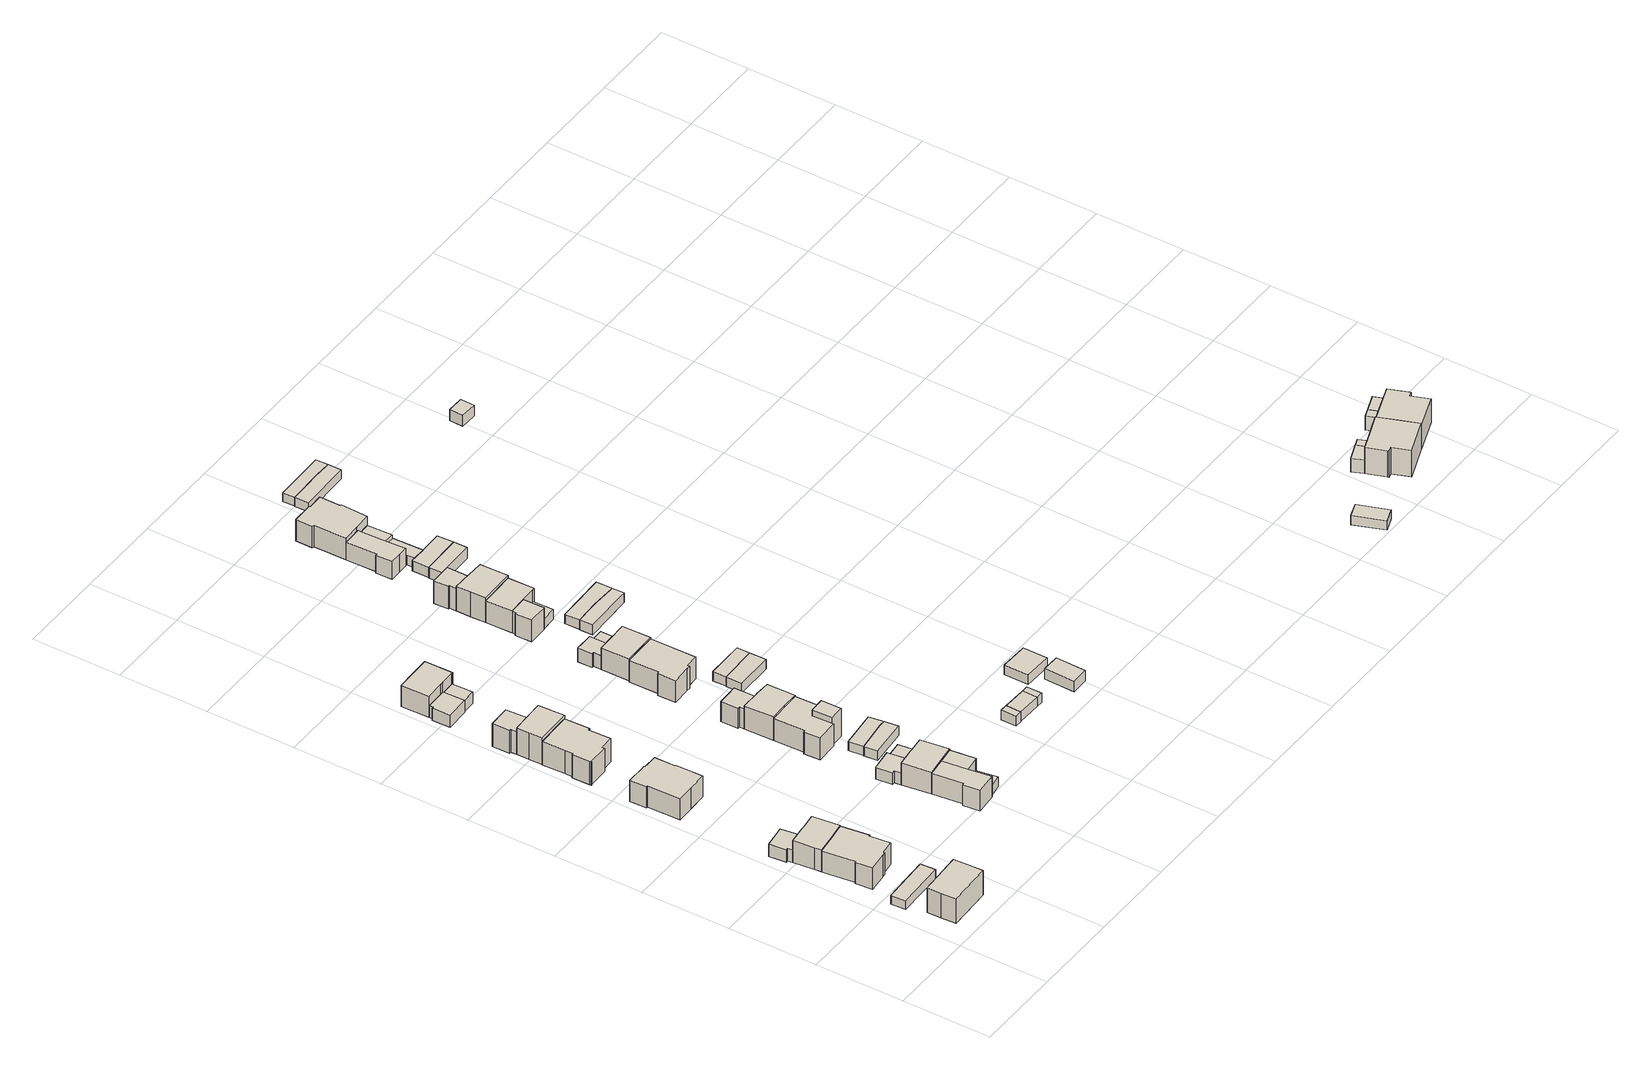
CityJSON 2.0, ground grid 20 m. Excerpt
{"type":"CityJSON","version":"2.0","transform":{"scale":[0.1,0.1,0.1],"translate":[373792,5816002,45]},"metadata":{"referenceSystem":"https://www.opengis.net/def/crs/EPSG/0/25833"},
"CityObjects":{
"building1":{"type":"Building","attributes":{"Gemeindeschluessel":"11000005","BezugspunktDach":"2200","function":"31001_1010","measuredHeight":7.73,"storeysAboveGround":1},"address":[{"country":"Germany","locality":"Berlin","thoroughfareNumber":"1","thoroughfareName":"Hafeldweg"}],"geometry":[{"type":"Solid","lod":"1","boundaries":[[[[0,1,2,3,4,5]],[[6,7,8,9,10,11]],[[6,11,5,4]],[[7,6,4,3]],[[8,7,3,2]],[[9,8,2,1]],[[10,9,1,0]],[[11,10,0,5]]]]}]},
"building2":{"type":"Building","attributes":{"Gemeindeschluessel":"11000005","BezugspunktDach":"2200","function":"31001_2463","measuredHeight":2.16,"storeysAboveGround":1},"address":[{"country":"Germany","locality":"Berlin","thoroughfareNumber":"3 (2)","thoroughfareName":"Hafeldweg"}],"geometry":[{"type":"Solid","lod":"1","boundaries":[[[[12,13,14,15]],[[16,17,18,19]],[[16,19,15,14]],[[17,16,14,13]],[[18,17,13,12]],[[19,18,12,15]]]]}]},
"building3":{"type":"Building","attributes":{"Gemeindeschluessel":"11000005","BezugspunktDach":"2200","function":"31001_1010","measuredHeight":7.5,"storeysAboveGround":1},"address":[{"country":"Germany","locality":"Berlin","thoroughfareNumber":"3","thoroughfareName":"Hafeldweg"}],"geometry":[{"type":"Solid","lod":"1","boundaries":[[[[20,21,22,23,24,25,26,27,28,29,30,31]],[[32,33,34,35,36,37,38,39,40,41,42,43]],[[32,43,31,30]],[[33,32,30,29]],[[34,33,29,28]],[[35,34,28,27]],[[36,35,27,26]],[[37,36,26,25]],[[38,37,25,24]],[[39,38,24,23]],[[40,39,23,22]],[[41,40,22,21]],[[42,41,21,20]],[[43,42,20,31]]]]}]},
"building4":{"type":"Building","attributes":{"Gemeindeschluessel":"11000005","function":"31001_1010"},"address":[{"country":"Germany","locality":"Berlin","thoroughfareNumber":"5","thoroughfareName":"Hafeldweg"}],"children":["building4-1","building4-2"]},
"building4-1":{"type":"BuildingPart","attributes":{"BezugspunktDach":"2200","measuredHeight":7.67,"storeysAboveGround":1},"parents":["building4"],"geometry":[{"type":"MultiSurface","lod":"1","boundaries":[[[44,45,46,47,48,49,50,51]],[[52,53,54,55,56,57,58,59]],[[60,61,51,50]],[[62,60,52,50,49]],[[54,53,49,48]],[[55,54,48,47]],[[56,55,47,46]],[[57,56,46,45]],[[58,57,45,44]],[[59,58,44,51]],[[52,59,61,60]],[[53,52,60,62]]]}]},
"building4-2":{"type":"BuildingPart","attributes":{"BezugspunktDach":"2200","measuredHeight":3.12,"storeysAboveGround":1},"parents":["building4"],"geometry":[{"type":"MultiSurface","lod":"1","boundaries":[[[63,64,61,62,65,66]],[[67,53,59,68,69,70]],[[67,70,66,65]],[[53,67,65,62]],[[68,59,61,64]],[[69,68,64,63]],[[70,69,63,66]],[[59,52,60,61]],[[53,62,60,52]]]}]},
"building5":{"type":"Building","attributes":{"Gemeindeschluessel":"11000005","BezugspunktDach":"2200","function":"31001_1010","measuredHeight":7.32,"storeysAboveGround":1},"address":[{"country":"Germany","locality":"Berlin","thoroughfareNumber":"9","thoroughfareName":"Hafeldweg"}],"geometry":[{"type":"Solid","lod":"1","boundaries":[[[[71,72,73,74,75,76,77,78,79,80,81,82]],[[83,84,85,86,87,88,89,90,91,92,93,94]],[[83,94,82,81]],[[84,83,81,80]],[[85,84,80,79]],[[86,85,79,78]],[[87,86,78,77]],[[88,87,77,76]],[[89,88,76,75]],[[90,89,75,74]],[[91,90,74,73]],[[92,91,73,72]],[[93,92,72,71]],[[94,93,71,82]]]]}]},
"building6":{"type":"Building","attributes":{"Gemeindeschluessel":"11000005","BezugspunktDach":"2200","function":"31001_1010","measuredHeight":7.92,"storeysAboveGround":1},"address":[{"country":"Germany","locality":"Berlin","thoroughfareNumber":"11","thoroughfareName":"Hafeldweg"}],"geometry":[{"type":"Solid","lod":"1","boundaries":[[[[95,96,97,98,99,100,101,102,103,104,105,106,107,108]],[[109,110,111,112,113,114,115,116,117,118,119,120,121,122]],[[109,122,108,107]],[[110,109,107,106]],[[111,110,106,105]],[[112,111,105,104]],[[113,112,104,103]],[[114,113,103,102]],[[115,114,102,101]],[[116,115,101,100]],[[117,116,100,99]],[[118,117,99,98]],[[119,118,98,97]],[[120,119,97,96]],[[121,120,96,95]],[[122,121,95,108]]]]}]},
"building7":{"type":"Building","attributes":{"Gemeindeschluessel":"11000005","function":"31001_1010"},"address":[{"country":"Germany","locality":"Berlin","thoroughfareNumber":"13","thoroughfareName":"Hafeldweg"}],"children":["building7-1","building7-2"]},
"building7-1":{"type":"BuildingPart","attributes":{"BezugspunktDach":"2200","measuredHeight":7.58,"storeysAboveGround":1},"parents":["building7"],"geometry":[{"type":"MultiSurface","lod":"1","boundaries":[[[123,124,125,126,127,128]],[[129,130,131,132,133,134]],[[135,136,128,127]],[[130,129,127,126]],[[131,130,126,125]],[[132,131,125,124]],[[133,132,124,123]],[[134,133,123,128]],[[129,134,136,135]]]}]},
"building7-2":{"type":"BuildingPart","attributes":{"BezugspunktDach":"2200","measuredHeight":5.75,"storeysAboveGround":1},"parents":["building7"],"geometry":[{"type":"Solid","lod":"1","boundaries":[[[[137,138,136,135,139,140]],[[141,129,134,142,143,144]],[[141,144,140,139]],[[129,141,139,135]],[[142,134,136,138]],[[143,142,138,137]],[[144,143,137,140]],[[129,135,136,134]]]]}]},
"building8":{"type":"Building","attributes":{"Gemeindeschluessel":"11000005","function":"31001_1010"},"address":[{"country":"Germany","locality":"Berlin","thoroughfareNumber":"15","thoroughfareName":"Hafeldweg"}],"children":["building8-1","building8-2","building8-3"]},
"building8-1":{"type":"BuildingPart","attributes":{"BezugspunktDach":"2200","measuredHeight":7.65,"storeysAboveGround":1},"parents":["building8"],"geometry":[{"type":"MultiSurface","lod":"1","boundaries":[[[145,146,147,148,149,150,151,152]],[[153,154,155,156,157,158,159,160]],[[153,160,152,151]],[[154,153,151,150]],[[155,154,150,149]],[[156,155,149,148]],[[161,162,156,148,147]],[[163,164,147,146]],[[165,163,158,146,145]],[[160,159,145,152]],[[157,156,162,161]],[[158,157,164,163]],[[159,158,163,165]]]}]},
"building8-2":{"type":"BuildingPart","attributes":{"BezugspunktDach":"2200","measuredHeight":3.04,"storeysAboveGround":1},"parents":["building8"],"geometry":[{"type":"MultiSurface","lod":"1","boundaries":[[[166,167,168,164,165,169,170]],[[171,159,157,172,173,174,175]],[[171,175,170,169]],[[159,171,169,165]],[[176,161,164,168]],[[173,172,168,167]],[[174,173,167,166]],[[175,174,166,170]],[[157,158,163,164]],[[159,165,163,158]],[[172,157,161,176]]]}]},
"building8-3":{"type":"BuildingPart","attributes":{"BezugspunktDach":"2200","measuredHeight":2.8,"storeysAboveGround":1},"parents":["building8"],"geometry":[{"type":"MultiSurface","lod":"1","boundaries":[[[176,177,162,161]],[[178,179,180,181]],[[178,181,157,156,162]],[[179,178,162,177]],[[180,179,177,176]],[[181,180,176,172,157]],[[182,161,162,156,157]],[[157,172,176,161]]]}]},
"building9":{"type":"Building","attributes":{"Gemeindeschluessel":"11000005","function":"31001_1010"},"address":[{"country":"Germany","locality":"Berlin","thoroughfareNumber":"2","thoroughfareName":"Hafeldweg"}],"children":["building9-1","building9-2"]},
"building9-1":{"type":"BuildingPart","attributes":{"BezugspunktDach":"2200","measuredHeight":5.09,"storeysAboveGround":1},"parents":["building9"],"geometry":[{"type":"MultiSurface","lod":"1","boundaries":[[[183,184,185,186,187,188,189,190]],[[191,192,193,194,195,196,197,198]],[[191,198,190,189]],[[193,192,188,187]],[[194,193,187,186]],[[195,194,186,185]],[[196,195,185,184]],[[197,196,184,183]],[[198,197,183,190]],[[199,192,191,189,188]]]}]},
"building9-2":{"type":"BuildingPart","attributes":{"BezugspunktDach":"2200","measuredHeight":5.09,"storeysAboveGround":1},"parents":["building9"],"geometry":[{"type":"MultiSurface","lod":"1","boundaries":[[[188,200,201,202,189]],[[203,204,205,192,191]],[[203,191,189,202]],[[204,203,202,201]],[[205,204,201,200]],[[192,205,200,188]],[[206,191,192,188,189]]]}]},
"building10":{"type":"Building","attributes":{"Gemeindeschluessel":"11000005","function":"31001_1010"},"address":[{"country":"Germany","locality":"Berlin","thoroughfareNumber":"4","thoroughfareName":"Hafeldweg"}],"children":["building10-1","building10-2"]},
"building10-1":{"type":"BuildingPart","attributes":{"BezugspunktDach":"2200","measuredHeight":7.83,"storeysAboveGround":1},"parents":["building10"],"geometry":[{"type":"MultiSurface","lod":"1","boundaries":[[[207,208,209,210,211,212,213]],[[214,215,216,203,217,198,218]],[[219,220,218,213,212]],[[221,219,214,212,211]],[[216,215,211,210]],[[203,216,210,209]],[[217,203,209,208]],[[198,217,208,207]],[[218,198,207,213]],[[214,218,220,219]],[[215,214,219,221]]]}]},
"building10-2":{"type":"BuildingPart","attributes":{"BezugspunktDach":"2200","measuredHeight":2.92,"storeysAboveGround":1},"parents":["building10"],"geometry":[{"type":"MultiSurface","lod":"1","boundaries":[[[222,223,220,221,224,225,226]],[[227,228,215,218,229,230,231]],[[227,231,226,225]],[[228,227,225,224]],[[215,228,224,221]],[[229,218,220,223]],[[230,229,223,222]],[[231,230,222,226]],[[218,214,219,220]],[[215,221,219,214]]]}]},
"building11":{"type":"Building","attributes":{"Gemeindeschluessel":"11000005","BezugspunktDach":"2200","function":"51009_1610","measuredHeight":3.1,"storeysAboveGround":0},"address":[{"country":"Germany","locality":"Berlin"}],"geometry":[{"type":"Solid","lod":"1","boundaries":[[[[232,233,234,235]],[[236,237,238,199]],[[236,199,235,234]],[[237,236,234,233]],[[238,237,233,232]],[[199,238,232,235]]]]}]},
"building12":{"type":"Building","attributes":{"Gemeindeschluessel":"11000005","BezugspunktDach":"2200","function":"51009_1610","measuredHeight":2.49,"storeysAboveGround":0},"address":[{"country":"Germany","locality":"Berlin"}],"geometry":[{"type":"Solid","lod":"1","boundaries":[[[[239,240,241,242]],[[243,216,215,228]],[[243,228,242,241]],[[216,243,241,240]],[[215,216,240,239]],[[228,215,239,242]]]]}]},
"building13":{"type":"Building","attributes":{"Gemeindeschluessel":"11000005","function":"31001_1010"},"address":[{"country":"Germany","locality":"Berlin","thoroughfareNumber":"6","thoroughfareName":"Hafeldweg"}],"children":["building13-1","building13-2"]},
"building13-1":{"type":"BuildingPart","attributes":{"BezugspunktDach":"2200","measuredHeight":5.53,"storeysAboveGround":1},"parents":["building13"],"geometry":[{"type":"Solid","lod":"1","boundaries":[[[[244,245,246,247,248,249,250,251,252,253]],[[254,255,256,257,258,259,260,261,262,263]],[[254,263,253,252]],[[255,254,252,251]],[[256,255,251,250]],[[257,256,250,249]],[[258,257,249,248]],[[259,258,248,247]],[[260,259,247,246]],[[261,260,246,245]],[[262,261,245,244]],[[263,262,244,253]]]]}]},
"building13-2":{"type":"BuildingPart","attributes":{"BezugspunktDach":"2200","measuredHeight":5.53,"storeysAboveGround":1},"parents":["building13"],"geometry":[{"type":"Solid","lod":"1","boundaries":[[[[247,248,249,250]],[[257,258,259,256]],[[257,256,250,249]],[[258,257,249,248]],[[259,258,248,247]],[[256,259,247,250]]]]}]},
"building14":{"type":"Building","attributes":{"Gemeindeschluessel":"11000005","BezugspunktDach":"2200","function":"51009_1610","measuredHeight":7.02,"storeysAboveGround":0},"address":[{"country":"Germany","locality":"Berlin"}],"geometry":[{"type":"Solid","lod":"1","boundaries":[[[[264,265,266,267]],[[258,268,260,259]],[[258,259,267,266]],[[268,258,266,265]],[[260,268,265,264]],[[259,260,264,267]]]]}]},
"building15":{"type":"Building","attributes":{"Gemeindeschluessel":"11000005","BezugspunktDach":"2200","function":"31001_2463","measuredHeight":2.4,"storeysAboveGround":1},"address":[{"country":"Germany","locality":"Berlin","thoroughfareNumber":"4 (1)","thoroughfareName":"Hafeldweg"}],"geometry":[{"type":"Solid","lod":"1","boundaries":[[[[269,270,271,272,273]],[[274,275,276,277,278]],[[274,278,273,272]],[[275,274,272,271]],[[276,275,271,270]],[[277,276,270,269]],[[278,277,269,273]]]]}]},
"building16":{"type":"Building","attributes":{"Gemeindeschluessel":"11000005","BezugspunktDach":"2200","function":"31001_2463","measuredHeight":2.36,"storeysAboveGround":1},"address":[{"country":"Germany","locality":"Berlin","thoroughfareNumber":"6 (1)","thoroughfareName":"Hafeldweg"}],"geometry":[{"type":"Solid","lod":"1","boundaries":[[[[273,272,271,279,280]],[[281,282,283,284,285]],[[281,285,280,279]],[[282,281,279,271]],[[283,282,271,272]],[[284,283,272,273]],[[285,284,273,280]]]]}]},
"building17":{"type":"Building","attributes":{"Gemeindeschluessel":"11000005","function":"31001_1010"},"address":[{"country":"Germany","locality":"Berlin","thoroughfareNumber":"8","thoroughfareName":"Hafeldweg"}],"children":["building17-1","building17-2"]},
"building17-1":{"type":"BuildingPart","attributes":{"BezugspunktDach":"2200","measuredHeight":6.58,"storeysAboveGround":1},"parents":["building17"],"geometry":[{"type":"MultiSurface","lod":"1","boundaries":[[[286,287,288,289,290,291,292]],[[293,294,295,257,296,255,297]],[[298,299,292,291]],[[300,298,293,291,290]],[[295,294,290,289]],[[257,295,289,288]],[[296,257,288,287]],[[255,296,287,286]],[[297,255,286,292]],[[293,297,299,298]],[[294,293,298,300]]]}]},
"building17-2":{"type":"BuildingPart","attributes":{"BezugspunktDach":"2200","measuredHeight":5.08,"storeysAboveGround":1},"parents":["building17"],"geometry":[{"type":"MultiSurface","lod":"1","boundaries":[[[301,302,299,300,303,304]],[[305,294,297,306,307,308]],[[305,308,304,303]],[[294,305,303,300]],[[306,297,299,302]],[[307,306,302,301]],[[308,307,301,304]],[[297,293,298,299]],[[294,300,298,293]]]}]},
"building18":{"type":"Building","attributes":{"Gemeindeschluessel":"11000005","BezugspunktDach":"2200","function":"31001_1010","measuredHeight":8.07,"storeysAboveGround":1},"address":[{"country":"Germany","locality":"Berlin","thoroughfareNumber":"10","thoroughfareName":"Hafeldweg"}],"geometry":[{"type":"Solid","lod":"1","boundaries":[[[[309,310,311,312,313,314,315,316,317,318]],[[319,320,321,322,323,324,325,326,327,328]],[[319,328,318,317]],[[320,319,317,316]],[[321,320,316,315]],[[322,321,315,314]],[[323,322,314,313]],[[324,323,313,312]],[[325,324,312,311]],[[326,325,311,310]],[[327,326,310,309]],[[328,327,309,318]]]]}]},
"building19":{"type":"Building","attributes":{"Gemeindeschluessel":"11000005","function":"31001_1010"},"address":[{"country":"Germany","locality":"Berlin","thoroughfareNumber":"12","thoroughfareName":"Hafeldweg"}],"children":["building19-1","building19-2"]},
"building19-1":{"type":"BuildingPart","attributes":{"BezugspunktDach":"2200","measuredHeight":7.44,"storeysAboveGround":1},"parents":["building19"],"geometry":[{"type":"MultiSurface","lod":"1","boundaries":[[[329,330,331,332,333,334,335,336]],[[337,338,339,340,341,342,343,344]],[[337,345,346,336,335]],[[338,337,335,334]],[[339,338,334,333]],[[340,339,333,332]],[[341,340,332,331]],[[342,341,331,330]],[[343,342,330,329]],[[344,343,329,336]],[[344,346,345,337]]]}]},
"building19-2":{"type":"BuildingPart","attributes":{"BezugspunktDach":"2200","measuredHeight":3.44,"storeysAboveGround":1},"parents":["building19"],"geometry":[{"type":"Solid","lod":"1","boundaries":[[[[347,346,345,348,349,350,351]],[[352,353,354,337,344,355,356]],[[352,356,351,350]],[[353,352,350,349]],[[354,353,349,348]],[[337,354,348,345]],[[355,344,346,347]],[[356,355,347,351]],[[344,337,345,346]]]]}]},
"building20":{"type":"Building","attributes":{"Gemeindeschluessel":"11000005","BezugspunktDach":"2200","function":"51009_1610","measuredHeight":2.33,"storeysAboveGround":0},"address":[{"country":"Germany","locality":"Berlin"}],"geometry":[{"type":"Solid","lod":"1","boundaries":[[[[357,358,359,360]],[[361,339,337,354]],[[361,354,360,359]],[[339,361,359,358]],[[337,339,358,357]],[[354,337,357,360]]]]}]},
"building21":{"type":"Building","attributes":{"Gemeindeschluessel":"11000005","BezugspunktDach":"2200","function":"31001_2463","measuredHeight":2.39,"storeysAboveGround":1},"address":[{"country":"Germany","locality":"Berlin","thoroughfareNumber":"8 (1)","thoroughfareName":"Hafeldweg"}],"geometry":[{"type":"Solid","lod":"1","boundaries":[[[[362,363,364,365]],[[366,367,368,369]],[[366,369,365,364]],[[367,366,364,363]],[[368,367,363,362]],[[369,368,362,365]]]]}]},
"building22":{"type":"Building","attributes":{"Gemeindeschluessel":"11000005","BezugspunktDach":"2200","function":"31001_2463","measuredHeight":2.34,"storeysAboveGround":1},"address":[{"country":"Germany","locality":"Berlin","thoroughfareNumber":"10 (1)","thoroughfareName":"Hafeldweg"}],"geometry":[{"type":"Solid","lod":"1","boundaries":[[[[365,364,370,371]],[[372,373,374,375]],[[372,375,371,370]],[[373,372,370,364]],[[374,373,364,365]],[[375,374,365,371]]]]}]},
"building23":{"type":"Building","attributes":{"Gemeindeschluessel":"11000005","BezugspunktDach":"2200","function":"51009_1610","measuredHeight":2.37,"storeysAboveGround":0},"address":[{"country":"Germany","locality":"Berlin"}],"geometry":[{"type":"Solid","lod":"1","boundaries":[[[[376,377,378,379]],[[380,381,382,383]],[[380,383,379,378]],[[381,380,378,377]],[[382,381,377,376]],[[383,382,376,379]]]]}]},
"building24":{"type":"Building","attributes":{"Gemeindeschluessel":"11000005","function":"31001_1010"},"address":[{"country":"Germany","locality":"Berlin","thoroughfareNumber":"14","thoroughfareName":"Hafeldweg"}],"children":["building24-1","building24-2"]},
"building24-1":{"type":"BuildingPart","attributes":{"BezugspunktDach":"2200","measuredHeight":5.43,"storeysAboveGround":1},"parents":["building24"],"geometry":[{"type":"Solid","lod":"1","boundaries":[[[[384,385,386,387,388,389]],[[390,391,392,393,394,395]],[[390,395,389,388]],[[391,390,388,387]],[[392,391,387,386]],[[393,392,386,385]],[[395,394,384,389]],[[394,393,385,384]]]]}]},
"building24-2":{"type":"BuildingPart","attributes":{"BezugspunktDach":"2200","measuredHeight":5.43,"storeysAboveGround":1},"parents":["building24"],"geometry":[{"type":"Solid","lod":"1","boundaries":[[[[396,397,398,385,384,399,400]],[[401,394,393,402,403,404,405]],[[401,405,400,399]],[[394,401,399,384]],[[402,393,385,398]],[[403,402,398,397]],[[404,403,397,396]],[[405,404,396,400]],[[393,394,384,385]]]]}]},
"building25":{"type":"Building","attributes":{"Gemeindeschluessel":"11000005","BezugspunktDach":"2200","function":"51009_1610","measuredHeight":2.43,"storeysAboveGround":0},"address":[{"country":"Germany","locality":"Berlin"}],"geometry":[{"type":"Solid","lod":"1","boundaries":[[[[406,407,408,409]],[[392,410,402,393]],[[392,393,409,408]],[[410,392,408,407]],[[402,410,407,406]],[[393,402,406,409]]]]}]},
"building26":{"type":"Building","attributes":{"Gemeindeschluessel":"11000005","BezugspunktDach":"2200","function":"31001_1000","measuredHeight":2.29,"storeysAboveGround":1},"address":[{"country":"Germany","locality":"Berlin","thoroughfareNumber":"2 (1)","thoroughfareName":"Hafeldweg"}],"geometry":[{"type":"Solid","lod":"1","boundaries":[[[[411,412,377,376]],[[413,414,415,416]],[[413,416,376,377]],[[414,413,377,412]],[[415,414,412,411]],[[416,415,411,376]]]]}]},
"building27":{"type":"Building","attributes":{"Gemeindeschluessel":"11000005","function":"31001_1010"},"address":[{"country":"Germany","locality":"Berlin","thoroughfareNumber":"16","thoroughfareName":"Hafeldweg"}],"children":["building27-1","building27-2"]},
"building27-1":{"type":"BuildingPart","attributes":{"BezugspunktDach":"2200","measuredHeight":6.6,"storeysAboveGround":1},"parents":["building27"],"geometry":[{"type":"Solid","lod":"1","boundaries":[[[[417,418,419,420,421,422,423]],[[424,425,426,390,395,427,428]],[[424,429,430,428,423,422]],[[425,424,422,421]],[[426,425,421,420]],[[390,426,420,419]],[[395,390,419,418]],[[427,395,418,417]],[[428,427,417,423]],[[428,430,429,424]]]]}]},
"building27-2":{"type":"BuildingPart","attributes":{"BezugspunktDach":"2200","measuredHeight":5.66,"storeysAboveGround":1},"parents":["building27"],"geometry":[{"type":"Solid","lod":"1","boundaries":[[[[431,432,430,429,433,434]],[[435,424,428,436,437,438]],[[435,438,434,433]],[[424,435,433,429]],[[436,428,430,432]],[[437,436,432,431]],[[438,437,431,434]],[[424,429,430,428]]]]}]},
"building28":{"type":"Building","attributes":{"Gemeindeschluessel":"11000005","BezugspunktDach":"2200","function":"51009_1610","measuredHeight":2.25,"storeysAboveGround":0},"address":[{"country":"Germany","locality":"Berlin"}],"geometry":[{"type":"Solid","lod":"1","boundaries":[[[[439,440,412,411]],[[414,441,442,415]],[[414,415,411,412]],[[441,414,412,440]],[[442,441,440,439]],[[415,442,439,411]]]]}]},
"building29":{"type":"Building","attributes":{"Gemeindeschluessel":"11000005","BezugspunktDach":"2200","function":"31001_2463","measuredHeight":2.46,"storeysAboveGround":1},"address":[{"country":"Germany","locality":"Berlin","thoroughfareNumber":"12 (1)","thoroughfareName":"Hafeldweg"}],"geometry":[{"type":"Solid","lod":"1","boundaries":[[[[443,444,445,446,447]],[[448,449,450,451,452]],[[448,452,447,446]],[[449,448,446,445]],[[450,449,445,444]],[[451,450,444,443]],[[452,451,443,447]]]]}]},
"building30":{"type":"Building","attributes":{"Gemeindeschluessel":"11000005","BezugspunktDach":"2200","function":"31001_2463","measuredHeight":2.32,"storeysAboveGround":1},"address":[{"country":"Germany","locality":"Berlin","thoroughfareNumber":"14 (1)","thoroughfareName":"Hafeldweg"}],"geometry":[{"type":"Solid","lod":"1","boundaries":[[[[447,446,445,453,454]],[[455,456,457,458,459]],[[455,459,454,453]],[[456,455,453,445]],[[457,456,445,446]],[[458,457,446,447]],[[459,458,447,454]]]]}]},
"building31":{"type":"Building","attributes":{"Gemeindeschluessel":"11000005","function":"31001_1010"},"address":[{"country":"Germany","locality":"Berlin","thoroughfareNumber":"18","thoroughfareName":"Hafeldweg"}],"children":["building31-1","building31-2"]},
"building31-1":{"type":"BuildingPart","attributes":{"BezugspunktDach":"2200","measuredHeight":6.51,"storeysAboveGround":1},"parents":["building31"],"geometry":[{"type":"MultiSurface","lod":"1","boundaries":[[[460,461,462,463,464,465,466,467,468]],[[469,470,471,472,473,474,475,476,477]],[[469,477,468,467]],[[470,469,467,466]],[[471,470,466,465]],[[472,471,465,464]],[[473,478,479,464,463]],[[474,473,463,462]],[[475,474,462,461]],[[476,475,461,460]],[[477,476,460,468]],[[472,479,478,473]]]}]},
"building31-2":{"type":"BuildingPart","attributes":{"BezugspunktDach":"2200","measuredHeight":3.22,"storeysAboveGround":1},"parents":["building31"],"geometry":[{"type":"Solid","lod":"1","boundaries":[[[[478,480,481,479]],[[482,483,473,472]],[[482,472,479,481]],[[483,482,481,480]],[[473,483,480,478]],[[472,473,478,479]]]]}]},
"building32":{"type":"Building","attributes":{"Gemeindeschluessel":"11000005","BezugspunktDach":"2200","function":"51009_1610","measuredHeight":2.42,"storeysAboveGround":0},"address":[{"country":"Germany","locality":"Berlin"}],"geometry":[{"type":"Solid","lod":"1","boundaries":[[[[484,485,486,487,488,489]],[[483,490,491,492,474,473]],[[483,473,489,488]],[[490,483,488,487]],[[491,490,487,486]],[[492,491,486,485]],[[474,492,485,484]],[[473,474,484,489]]]]}]},
"building33":{"type":"Building","attributes":{"Gemeindeschluessel":"11000005","BezugspunktDach":"2200","function":"31001_2463","measuredHeight":2.77,"storeysAboveGround":1},"address":[{"country":"Germany","locality":"Berlin","thoroughfareNumber":"16 (1)","thoroughfareName":"Hafeldweg"}],"geometry":[{"type":"Solid","lod":"1","boundaries":[[[[493,494,495,496]],[[497,498,499,500]],[[497,500,496,495]],[[498,497,495,494]],[[499,498,494,493]],[[500,499,493,496]]]]}]},
"building34":{"type":"Building","attributes":{"Gemeindeschluessel":"11000005","BezugspunktDach":"2200","function":"31001_2463","measuredHeight":2.65,"storeysAboveGround":1},"address":[{"country":"Germany","locality":"Berlin","thoroughfareNumber":"18 (1)","thoroughfareName":"Hafeldweg"}],"geometry":[{"type":"Solid","lod":"1","boundaries":[[[[496,495,501,487,486,502]],[[503,504,505,506,507,508]],[[503,508,502,486]],[[504,503,486,487]],[[505,504,487,501]],[[506,505,501,495]],[[507,506,495,496]],[[508,507,496,502]]]]}]},
"building35":{"type":"Building","attributes":{"Gemeindeschluessel":"11000005","BezugspunktDach":"2200","function":"31001_1010","measuredHeight":7.81,"storeysAboveGround":1},"address":[{"country":"Germany","locality":"Berlin","thoroughfareNumber":"20","thoroughfareName":"Hafeldweg"}],"geometry":[{"type":"Solid","lod":"1","boundaries":[[[[509,510,511,512,513,514,515,516,517,518,519,520]],[[521,522,523,524,525,526,527,528,529,530,531,532]],[[521,532,520,519]],[[522,521,519,518]],[[523,522,518,517]],[[524,523,517,516]],[[525,524,516,515]],[[526,525,515,514]],[[527,526,514,513]],[[528,527,513,512]],[[529,528,512,511]],[[530,529,511,510]],[[531,530,510,509]],[[532,531,509,520]]]]}]},
"building36":{"type":"Building","attributes":{"Gemeindeschluessel":"11000005","BezugspunktDach":"2200","function":"31001_2463","measuredHeight":2.58,"storeysAboveGround":1},"address":[{"country":"Germany","locality":"Berlin","thoroughfareNumber":"2 (2)","thoroughfareName":"Hafeldweg"}],"geometry":[{"type":"Solid","lod":"1","boundaries":[[[[533,534,535,536]],[[537,538,539,540]],[[537,540,536,535]],[[538,537,535,534]],[[539,538,534,533]],[[540,539,533,536]]]]}]},
"building37":{"type":"Building","attributes":{"Gemeindeschluessel":"11000005","BezugspunktDach":"2200","function":"31001_1000","measuredHeight":2.44,"storeysAboveGround":1},"address":[{"country":"Germany","locality":"Berlin","thoroughfareNumber":"4 (2)","thoroughfareName":"Hafeldweg"}],"geometry":[{"type":"Solid","lod":"1","boundaries":[[[[541,542,543,544]],[[545,546,547,548]],[[545,548,544,543]],[[546,545,543,542]],[[547,546,542,541]],[[548,547,541,544]]]]}]},
"building38":{"type":"Building","attributes":{"Gemeindeschluessel":"11000005","BezugspunktDach":"2200","function":"31001_2463","measuredHeight":2.24,"storeysAboveGround":1},"address":[{"country":"Germany","locality":"Berlin","thoroughfareNumber":"20 (1)","thoroughfareName":"Hafeldweg"}],"geometry":[{"type":"Solid","lod":"1","boundaries":[[[[549,550,551,552,553]],[[554,555,556,557,558]],[[554,558,553,552]],[[555,554,552,551]],[[556,555,551,550]],[[557,556,550,549]],[[558,557,549,553]]]]}]},
"building39":{"type":"Building","attributes":{"Gemeindeschluessel":"11000005","BezugspunktDach":"2200","function":"31001_2463","measuredHeight":2.07,"storeysAboveGround":1},"address":[{"country":"Germany","locality":"Berlin","thoroughfareNumber":"22 (1)","thoroughfareName":"Hafeldweg"}],"geometry":[{"type":"Solid","lod":"1","boundaries":[[[[553,552,551,559,560]],[[561,562,563,564,565]],[[561,565,560,559]],[[562,561,559,551]],[[563,562,551,552]],[[564,563,552,553]],[[565,564,553,560]]]]}]},
"building40":{"type":"Building","attributes":{"Gemeindeschluessel":"11000005","BezugspunktDach":"2200","function":"31001_1000","measuredHeight":2.65,"storeysAboveGround":1},"address":[{"country":"Germany","locality":"Berlin","thoroughfareNumber":"20 (2)","thoroughfareName":"Hafeldweg"}],"geometry":[{"type":"Solid","lod":"1","boundaries":[[[[566,567,568,569]],[[570,571,572,573]],[[570,573,569,568]],[[571,570,568,567]],[[572,571,567,566]],[[573,572,566,569]]]]}]},
"building41":{"type":"Building","attributes":{"Gemeindeschluessel":"11000005","BezugspunktDach":"2200","function":"51009_1611","measuredHeight":2.31,"storeysAboveGround":0},"address":[{"country":"Germany","locality":"Berlin"}],"geometry":[{"type":"Solid","lod":"1","boundaries":[[[[574,575,576,577]],[[578,579,580,581]],[[578,581,577,576]],[[579,578,576,575]],[[580,579,575,574]],[[581,580,574,577]]]]}]},
"building42":{"type":"Building","attributes":{"Gemeindeschluessel":"11000005","function":"31001_1010"},"address":[{"country":"Germany","locality":"Berlin","thoroughfareNumber":"9","thoroughfareName":"Fliegerhorstsiedlung"}],"children":["building42-1","building42-2"]},
"building42-1":{"type":"BuildingPart","attributes":{"BezugspunktDach":"2200","measuredHeight":8.62,"storeysAboveGround":1},"parents":["building42"],"geometry":[{"type":"MultiSurface","lod":"1","boundaries":[[[582,583,584,585,586,587,588,589,590,591]],[[592,593,594,595,596,597,598,599,600,601]],[[592,602,603,591,590]],[[593,592,590,589]],[[594,593,589,588]],[[595,594,588,587]],[[596,595,587,586]],[[597,596,586,585]],[[598,597,585,584]],[[599,598,584,583]],[[600,599,583,582]],[[601,600,582,591]],[[603,602,592,601]]]}]},
"building42-2":{"type":"BuildingPart","attributes":{"BezugspunktDach":"2200","measuredHeight":4.09,"storeysAboveGround":1},"parents":["building42"],"geometry":[{"type":"MultiSurface","lod":"1","boundaries":[[[603,602,604,605]],[[606,592,601,607]],[[606,607,605,604]],[[592,606,604,602]],[[607,601,603,605]],[[608,601,592,602,603]]]}]},
"building43":{"type":"Building","attributes":{"Gemeindeschluessel":"11000005","BezugspunktDach":"2200","function":"51009_1610","measuredHeight":3.37,"storeysAboveGround":0},"address":[{"country":"Germany","locality":"Berlin"}],"geometry":[{"type":"Solid","lod":"1","boundaries":[[[[609,610,611,612]],[[613,593,592,606]],[[613,606,612,611]],[[593,613,611,610]],[[592,593,610,609]],[[606,592,609,612]]]]}]},
"building44":{"type":"Building","attributes":{"Gemeindeschluessel":"11000005","BezugspunktDach":"2200","function":"31001_1000","measuredHeight":3.43,"storeysAboveGround":1},"address":[{"country":"Germany","locality":"Berlin","thoroughfareNumber":"11 (1)","thoroughfareName":"Fliegerhorstsiedlung"}],"geometry":[{"type":"Solid","lod":"1","boundaries":[[[[614,615,616,617]],[[618,619,620,621]],[[618,621,617,616]],[[619,618,616,615]],[[620,619,615,614]],[[621,620,614,617]]]]}]},
"building45":{"type":"Building","attributes":{"Gemeindeschluessel":"11000005","function":"31001_1010"},"address":[{"country":"Germany","locality":"Berlin","thoroughfareNumber":"11","thoroughfareName":"Fliegerhorstsiedlung"}],"children":["building45-1","building45-2"]},
"building45-1":{"type":"BuildingPart","attributes":{"BezugspunktDach":"2200","measuredHeight":8.37,"storeysAboveGround":1},"parents":["building45"],"geometry":[{"type":"Solid","lod":"1","boundaries":[[[[622,623,624,625,626,627,628,629,630,631]],[[620,619,632,633,634,635,636,637,638,639]],[[620,639,631,630]],[[619,620,630,629]],[[632,640,615,619,629,628]],[[633,632,628,627]],[[634,633,627,626]],[[635,634,626,625]],[[636,635,625,624]],[[637,636,624,623]],[[638,637,623,622]],[[639,638,622,631]],[[619,615,640,632]]]]}]},
"building45-2":{"type":"BuildingPart","attributes":{"BezugspunktDach":"2200","measuredHeight":4.12,"storeysAboveGround":1},"parents":["building45"],"geometry":[{"type":"Solid","lod":"1","boundaries":[[[[615,640,641,616]],[[642,632,619,618]],[[642,618,616,641]],[[632,642,641,640]],[[618,619,615,616]],[[640,615,619,632]]]]}]}
},
"vertices":[
[50,76,64],[52,43,64],[152,47,64],[151,80,64],[149,113,64],[49,108,64],[149,113,3],[151,80,3],[152,47,3],[52,43,3],[50,76,3],[49,108,3],
[36,148,23],[146,152,23],[144,186,23],[34,181,23],[144,186,1],[146,152,1],[36,148,1],[34,181,1],
[50,273,55],[47,272,55],[51,234,55],[95,239,55],[102,240,55],[102,243,55],[134,247,55],[129,294,55],[131,294,55],[123,356,55],[82,350,55],[41,345,55],[82,350,2],[123,356,2],[131,294,2],[129,294,2],[134,247,2],[102,243,2],[102,240,2],[95,239,2],[51,234,2],[47,272,2],[50,273,2],[41,345,2],
[39,360,57],[41,345,57],[82,350,57],[123,356,57],[116,417,57],[81,412,57],[75,412,57],[34,407,57],[75,412,3],[81,412,3],[116,417,3],[123,356,3],[82,350,3],[41,345,3],[39,360,3],[34,407,3],[75,412,34],[34,407,34],[81,412,34],
[28,417,34],[32,418,34],[74,462,34],[24,455,34],[74,462,3],[32,418,3],[28,417,3],[24,455,3],
[16,730,57],[19,731,57],[21,657,57],[61,658,57],[103,659,57],[102,720,57],[100,720,57],[99,767,57],[66,767,57],[65,770,57],[59,769,57],[15,769,57],[59,769,5],[65,770,5],[66,767,5],[99,767,5],[100,720,5],[102,720,5],[103,659,5],[61,658,5],[21,657,5],[19,731,5],[16,730,5],[15,769,5],
[11,858,67],[11,854,67],[12,855,67],[60,856,67],[59,861,67],[91,862,67],[89,913,67],[94,913,67],[92,969,67],[88,969,67],[11,967,67],[13,916,67],[13,898,67],[10,898,67],[13,898,9],[13,916,9],[11,967,9],[88,969,9],[92,969,9],[94,913,9],[89,913,9],[91,862,9],[59,861,9],[60,856,9],[12,855,9],[11,854,9],[11,858,9],[10,898,9],
[10,996,76],[11,967,76],[92,969,76],[89,1028,76],[56,1027,76],[10,1025,76],[56,1027,10],[89,1028,10],[92,969,10],[11,967,10],[10,996,10],[10,1025,10],[56,1027,67],[10,1025,67],
[5,1038,67],[9,1038,67],[53,1079,67],[4,1077,67],[53,1079,10],[9,1038,10],[5,1038,10],[4,1077,10],
[7,1224,67],[49,1225,67],[56,1225,67],[89,1226,67],[91,1226,67],[90,1289,67],[47,1288,67],[5,1287,67],[47,1288,14],[90,1289,14],[91,1226,14],[89,1226,14],[56,1225,14],[49,1225,14],[7,1224,14],[5,1287,14],[56,1225,41],[89,1226,41],[49,1225,44],[56,1225,44],[7,1224,44],
[4,1174,44],[57,1175,44],[57,1178,44],[7,1215,44],[3,1215,44],[7,1215,14],[57,1178,14],[57,1175,14],[4,1174,14],[3,1215,14],[57,1178,41],
[90,1179,41],[89,1226,13],[90,1179,13],[57,1178,13],[56,1225,13],[56,1225,30],
[361,229,55],[356,228,55],[361,190,55],[409,195,55],[409,197,55],[402,245,55],[395,302,55],[353,297,55],[395,302,4],[402,245,4],[409,197,4],[409,195,4],[361,190,4],[356,228,4],[361,229,4],[353,297,4],[402,245,5],
[435,249,55],[438,250,55],[431,307,55],[431,307,4],[438,250,4],[435,249,4],[395,302,5],
[353,297,58],[392,302,58],[431,307,58],[423,370,58],[388,366,58],[383,366,58],[344,361,58],[383,366,4],[388,366,4],[423,370,4],[392,302,4],[344,361,4],[383,366,33],[344,361,33],[388,366,33],
[336,375,33],[342,376,33],[382,413,33],[381,418,33],[332,412,33],[381,418,4],[382,413,4],[342,376,4],[336,375,4],[332,412,4],
[409,197,28],[442,202,28],[435,249,28],[402,245,28],[435,249,5],[442,202,5],[409,197,5],
[388,366,29],[423,370,29],[417,417,29],[382,413,29],[417,417,4],
[321,532,60],[370,533,60],[370,537,60],[368,581,60],[401,582,60],[399,641,60],[365,641,60],[321,639,60],[323,569,60],[319,568,60],[323,569,5],[321,639,5],[365,641,5],[399,641,5],[401,582,5],[368,581,5],[370,537,5],[370,533,5],[321,532,5],[319,568,5],
[370,537,75],[402,537,75],[401,582,75],[368,581,75],[402,537,5],
[381,439,28],[466,447,28],[462,478,28],[449,478,28],[378,469,28],[449,478,4],[462,478,4],[466,447,4],[381,439,4],[378,469,4],
[457,511,28],[374,502,28],[457,511,5],[462,478,5],[449,478,5],[378,469,5],[374,502,5],
[321,639,63],[360,640,63],[399,641,63],[397,704,63],[363,705,63],[358,705,63],[319,705,63],[358,705,5],[363,705,5],[397,704,5],[360,640,5],[319,705,5],[358,705,55],[319,705,55],[363,705,55],
[314,716,55],[319,716,55],[361,756,55],[313,755,55],[361,756,5],[319,716,5],[314,716,5],[313,755,5],
[313,859,60],[356,860,60],[364,860,60],[364,865,60],[394,866,60],[393,969,60],[354,968,60],[316,967,60],[317,901,60],[312,900,60],[317,901,6],[316,967,6],[354,968,6],[393,969,6],[394,866,6],[364,865,6],[364,860,6],[356,860,6],[313,859,6],[312,900,6],
[316,967,63],[354,968,63],[393,969,63],[392,1033,63],[388,1033,63],[354,1032,63],[353,1032,63],[315,1031,63],[353,1032,9],[354,1032,9],[388,1033,9],[392,1033,9],[393,969,9],[354,968,9],[316,967,9],[315,1031,9],[353,1032,43],[315,1031,43],
[315,1049,43],[352,1080,43],[352,1082,43],[310,1082,43],[310,1049,43],[310,1082,9],[352,1082,9],[352,1080,9],[315,1049,9],[310,1049,9],
[353,1032,32],[388,1033,32],[387,1080,32],[352,1080,32],[387,1080,9],
[408,769,29],[494,770,29],[493,807,29],[408,805,29],[493,807,5],[494,770,5],[408,769,5],[408,805,5],
[493,836,29],[407,835,29],[493,836,6],[493,807,6],[408,805,6],[407,835,6],
[624,270,34],[625,304,34],[608,305,34],[608,270,34],[608,305,10],[625,304,10],[624,270,10],[608,270,10],
[310,1233,67],[351,1234,67],[386,1235,67],[391,1235,67],[389,1294,67],[308,1292,67],[389,1294,13],[391,1235,13],[386,1235,13],[351,1234,13],[310,1233,13],[308,1292,13],
[308,1186,67],[352,1187,67],[352,1188,67],[310,1223,67],[306,1223,67],[310,1223,13],[352,1188,13],[352,1187,13],[308,1186,13],[306,1223,13],
[352,1188,38],[387,1189,38],[386,1235,38],[351,1234,38],[387,1189,13],
[679,268,34],[680,302,34],[625,304,11],[680,302,11],[679,268,11],[624,270,11],
[307,1326,74],[308,1292,74],[389,1294,74],[388,1326,74],[387,1357,74],[350,1358,74],[307,1359,74],[350,1358,13],[387,1357,13],[388,1326,13],[307,1326,13],[307,1359,13],[350,1358,69],[307,1359,69],
[303,1374,69],[306,1375,69],[350,1408,69],[302,1408,69],[350,1408,13],[306,1375,13],[303,1374,13],[302,1408,13],
[694,268,34],[694,302,34],[694,302,11],[694,268,11],
[392,1101,35],[507,1105,35],[506,1131,35],[448,1133,35],[391,1131,35],[448,1133,11],[506,1131,11],[507,1105,11],[392,1101,11],[391,1131,11],
[505,1167,35],[390,1164,35],[505,1167,12],[506,1131,12],[448,1133,12],[391,1131,12],[390,1164,12],
[314,1511,62],[340,1511,62],[362,1511,62],[359,1563,62],[357,1618,62],[336,1617,62],[314,1617,62],[317,1548,62],[312,1548,62],[317,1548,18],[314,1617,18],[336,1617,18],[357,1618,18],[359,1563,18],[362,1511,18],[340,1511,18],[314,1511,18],[312,1548,18],[359,1563,50],[357,1618,50],
[394,1563,50],[392,1619,50],[392,1619,18],[394,1563,18],
[362,1511,42],[366,1511,42],[367,1494,42],[396,1494,42],[394,1563,42],[359,1563,42],[396,1494,18],[367,1494,18],[366,1511,18],
[360,1426,42],[449,1427,42],[449,1458,42],[359,1456,42],[449,1458,15],[449,1427,15],[360,1426,15],[359,1456,15],
[447,1495,42],[359,1494,42],[367,1494,16],[396,1494,16],[447,1495,16],[449,1458,16],[359,1456,16],[359,1494,16],
[309,1691,72],[313,1690,72],[314,1617,72],[353,1618,72],[392,1619,72],[394,1681,72],[391,1681,72],[391,1728,72],[356,1727,72],[356,1729,72],[352,1729,72],[309,1729,72],[352,1729,19],[356,1729,19],[356,1727,19],[391,1728,19],[391,1681,19],[394,1681,19],[392,1619,19],[353,1618,19],[314,1617,19],[313,1690,19],[309,1691,19],[309,1729,19],
[794,233,37],[796,301,37],[756,302,37],[755,233,37],[756,302,11],[796,301,11],[794,233,11],[755,233,11],
[788,317,35],[788,372,35],[725,374,35],[725,319,35],[725,374,11],[788,372,11],[788,317,11],[725,319,11],
[394,1755,43],[512,1758,43],[512,1788,43],[475,1789,43],[393,1787,43],[475,1789,21],[512,1788,21],[512,1758,21],[394,1755,21],[393,1787,21],
[511,1816,43],[392,1814,43],[511,1816,22],[512,1788,22],[475,1789,22],[393,1787,22],[392,1814,22],
[808,1647,51],[809,1678,51],[771,1679,51],[770,1648,51],[771,1679,24],[809,1678,24],[808,1647,24],[770,1648,24],
[1495,0,34],[1527,12,34],[1503,79,34],[1470,67,34],[1503,79,11],[1527,12,11],[1495,0,11],[1470,67,11],
[1630,87,76],[1631,84,76],[1641,88,76],[1656,49,76],[1735,79,76],[1719,121,76],[1703,164,76],[1670,151,76],[1652,144,76],[1614,130,76],[1652,144,11],[1670,151,11],[1703,164,11],[1719,121,11],[1735,79,11],[1656,49,11],[1641,88,11],[1631,84,11],[1630,87,11],[1614,130,11],[1652,144,45],[1614,130,45],
[1642,170,45],[1604,155,45],[1642,170,11],[1604,155,11],[1614,130,37],
[1652,144,44],[1670,151,44],[1660,177,44],[1642,170,44],[1660,177,11],
[1736,176,45],[1755,183,45],[1745,209,45],[1726,202,45],[1745,209,10],[1755,183,10],[1736,176,10],[1726,202,10],
[1719,121,69],[1735,79,69],[1815,109,69],[1800,148,69],[1810,151,69],[1809,155,69],[1793,197,69],[1755,183,69],[1736,176,69],[1703,164,69],[1793,197,10],[1809,155,10],[1810,151,10],[1800,148,10],[1815,109,10],[1735,79,10],[1719,121,10],[1703,164,10],[1793,197,45],
[1783,223,45],[1783,223,10]
]}
